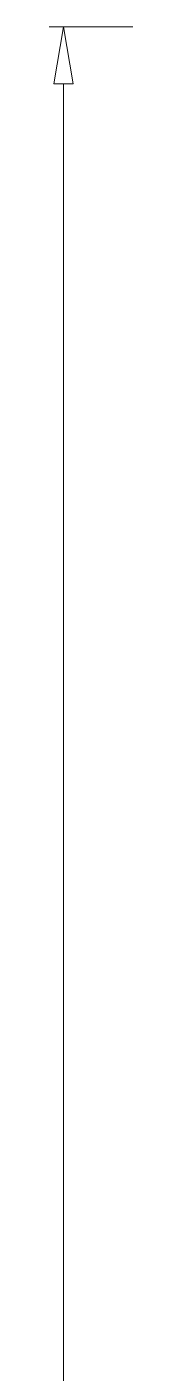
# Model space of a CAD drawing. Header units: inches. Extents: x 3700 to 4563, y 1353 to 2328.
# Drawn here: x 3969.18 to 3971.87, y 2200.54 to 2247.81 of the extents above; entities that cross this region are included whole.
import ezdxf

# ---------------------------------------------------------------- set-up
doc = ezdxf.new("R2010")
doc.units = ezdxf.units.IN
doc.header["$LTSCALE"] = 0.5
doc.layers.add('dim', color=82, linetype='Continuous', lineweight=9)
doc.layers.add('from', color=7, linetype='Continuous', lineweight=13)
doc.styles.add('ROMAND', font='romand.shx', dxfattribs={"width": 0.75, "bigfont": 'gbcbig.shx'})
doc.dimstyles.new('YanXiu', dxfattribs={"dimtxt": 2.5, "dimasz": 2.2, "dimexe": 1, "dimexo": 0, "dimgap": 0.66, "dimtad": 0, "dimzin": 9, "dimdsep": 46, "dimtxsty": 'ROMAND', "dimblk": 'CLOSEDBLANK', "dimcen": 0, "dimclrd": 3, "dimclre": 3, "dimclrt": 7, "dimazin": 2, "dimtfac": 1, "dimtofl": 0, "dimtmove": 0, "dimatfit": 3, "dimldrblk": 'CLOSEDBLANK', "dimfxl": 1, "dimlwd": 5, "dimlwe": 5, "dimarcsym": 0})

# ---------------------------------------------------------------- blocks, each defined once
blk = doc.blocks.new('_ClosedBlank')
at = {"color": 0, "linetype": 'ByBlock', "lineweight": -2}
for p, q in [((-1, 0.167), (0, 0)), ((-1, 0.167), (-1, -0.167)), ((0, 0), (-1, -0.167))]:
    blk.add_line(p, q, dxfattribs=at)
blk = doc.blocks.new('*D68')
at = {"layer": 'Defpoints', "color": 0, "transparency": 16777216}
for p in [(528.387, 511.591), (518.339, 406.191), (528.387, 406.191)]:
    blk.add_point(p, dxfattribs=at)
at = {"layer": 'dim', "color": 3, "lineweight": 5, "transparency": 16777216}
for p, q in [((528.387, 511.591), (517.839, 511.591)), ((518.339, 509.591), (518.339, 463.096)), ((518.339, 408.191), (518.339, 454.686)), ((528.387, 406.191), (517.839, 406.191))]:
    blk.add_line(p, q, dxfattribs=at)
at = {"layer": 'dim', "color": 3, "lineweight": 5, "transparency": 16777216, "xscale": 2, "yscale": 2, "zscale": 2}
for p, rotation in [((518.339, 511.591), 90), ((518.339, 406.191), 270)]:
    blk.add_blockref('_ClosedBlank', p, dxfattribs=dict(at, rotation=rotation))
at = {"layer": 'dim', "color": 7, "transparency": 16777216, "insert": (518.339, 458.891), "char_height": 2.5, "attachment_point": 5, "rotation": 90, "style": 'ROMAND'}
blk.add_mtext('105.4', dxfattribs=at)
blk = doc.blocks.new('*u75')
at = {"layer": 'dim'}
dim = blk.add_linear_dim(base=(-26.548, -52.7), p1=(-16.5, 52.7), p2=(-16.5, -52.7), angle=90, dimstyle='YanXiu', override={"dimasz": 2, "dimexe": 0.49975, "dimgap": 0.49975}, dxfattribs=at)
dim.commit()
dim.dimension.update_dxf_attribs({"geometry": '*D68', "text_midpoint": (-26.548, 0), "insert": (-544.887, -458.891)})

msp = doc.modelspace()

# ---------------------------------------------------------------- block references
at = {"layer": 'from'}
msp.add_blockref('*u75', (3996.23, 2195.112, 0), dxfattribs=at)

doc.saveas('drawing.dxf')
